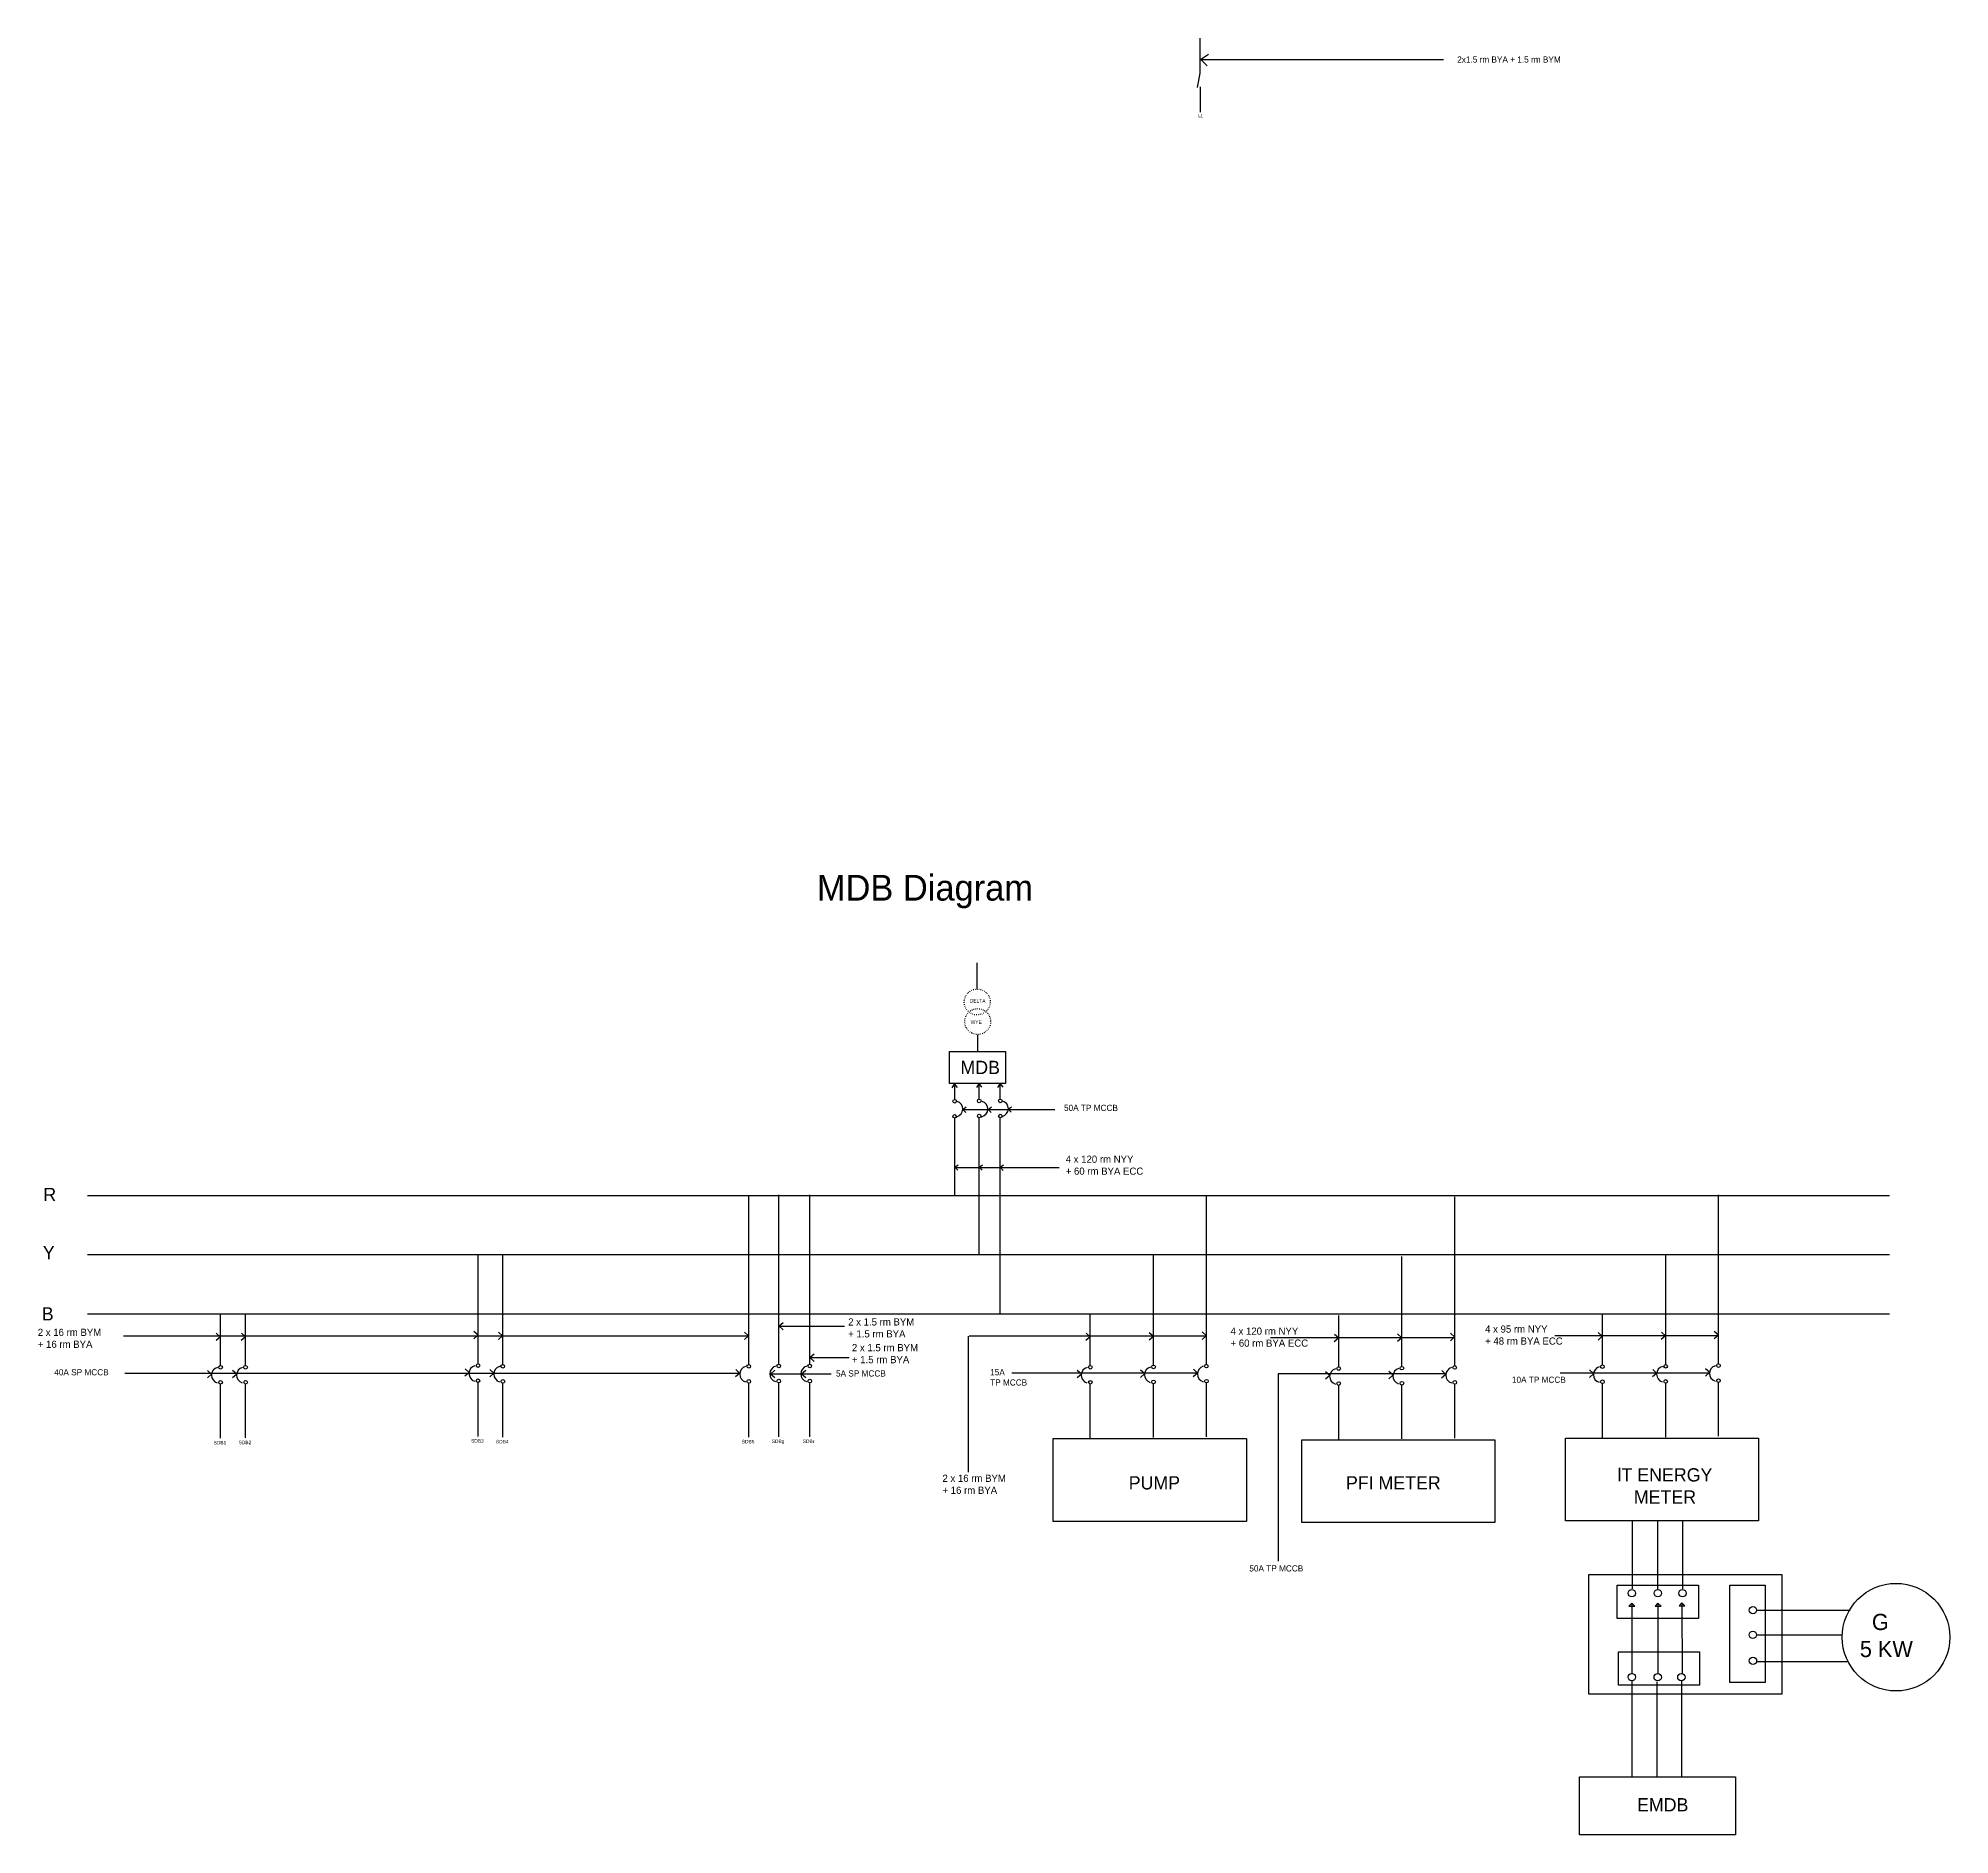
# Model space of a CAD drawing. Header units: inches. Extents: x -1380 to -106, y -233 to 422.
# Drawn here: x -1379.6 to -1027.1, y -232.6 to 98.7 of the extents above; entities that cross this region are included whole.
import ezdxf

# ---------------------------------------------------------------- set-up
doc = ezdxf.new("R2010")
doc.units = ezdxf.units.IN
doc.header["$MEASUREMENT"] = 0
doc.linetypes.add('DOT', pattern=[0.25, 0, -0.25])
for name, color, linetype in [('delta wye', 7, 'DOT'), ('Fiting and Fixtures', 17, 'Continuous'), ('Fitings and Fixture Texts', 19, 'Continuous'), ('MDB', 54, 'Continuous')]:
    doc.layers.add(name, color=color, linetype=linetype)

# ---------------------------------------------------------------- blocks, each defined once
blk = doc.blocks.new('Arrow head')
for p, q in [((-0.05, 0), (1.38, 0.97)), ((-0.03, -0.01), (1.18, -1.17))]:
    blk.add_line(p, q)

msp = doc.modelspace()

# ---------------------------------------------------------------- linework, layer by layer
for p, q in [((-1165.41, 98.68), (-1165.41, 92.25)), ((-1165.41, 92.25), (-1165.9, 89.61)), ((-1165.34, 94.73), (-1120.45, 94.73)), ((-1165.36, 89.72), (-1165.36, 85.06)), ((-1211.08, -94.86), (-1210.62, -94.21)), ((-1210.62, -94.21), (-1210.17, -94.83)), ((-1210.61, -97.02), (-1210.61, -94.2)), ((-1206.56, -94.8), (-1206.1, -94.15)), ((-1206.1, -94.15), (-1205.65, -94.78)), ((-1206.09, -96.97), (-1206.09, -94.14)), ((-1202.67, -94.8), (-1202.21, -94.15)), ((-1202.21, -94.15), (-1201.76, -94.78)), ((-1202.2, -96.97), (-1202.2, -94.14)), ((-1210.61, -114.71), (-1210.61, -100.47)), ((-1206.09, -125.62), (-1206.09, -100.42)), ((-1202.2, -136.57), (-1202.2, -100.42)), ((-1248.6, -145.91), (-1248.6, -114.69)), ((-1243.06, -145.85), (-1243.06, -114.63)), ((-1237.35, -145.85), (-1237.35, -114.63)), ((-1164.2, -145.87), (-1164.2, -114.74)), ((-1118.39, -146.1), (-1118.39, -114.98)), ((-1069.75, -145.77), (-1069.75, -114.64)), ((-1298.52, -145.78), (-1298.52, -125.57)), ((-1293.95, -145.91), (-1293.95, -125.7)), ((-1173.94, -146.01), (-1173.94, -125.77)), ((-1128.14, -146.25), (-1128.14, -126)), ((-1079.49, -145.91), (-1079.49, -125.67)), ((-1346.01, -146.09), (-1346.01, -136.65)), ((-1341.38, -146.07), (-1341.38, -136.62)), ((-1185.6, -146.08), (-1185.6, -136.63)), ((-1139.8, -146.31), (-1139.8, -136.87)), ((-1091.15, -145.98), (-1091.15, -136.54)), ((-1346.04, -140.82), (-1346.81, -141.5)), ((-1346, -140.84), (-1346.79, -140.13)), ((-1341.41, -140.8), (-1342.19, -141.48)), ((-1341.38, -140.81), (-1342.17, -140.1)), ((-1298.55, -140.51), (-1299.32, -141.19)), ((-1298.52, -140.52), (-1299.31, -139.81)), ((-1293.98, -140.64), (-1294.75, -141.32)), ((-1293.95, -140.65), (-1294.73, -139.94)), ((-1248.63, -140.64), (-1249.4, -141.32)), ((-1248.6, -140.65), (-1249.38, -139.94)), ((-1243.05, -138.8), (-1242.26, -139.51)), ((-1243.02, -138.82), (-1242.25, -138.14)), ((-1185.63, -140.81), (-1186.4, -141.49)), ((-1185.6, -140.82), (-1186.39, -140.11)), ((-1173.97, -140.74), (-1174.74, -141.42)), ((-1173.94, -140.76), (-1174.73, -140.05)), ((-1164.23, -140.6), (-1165, -141.28)), ((-1164.19, -140.61), (-1164.98, -139.9)), ((-1139.8, -141.06), (-1140.59, -140.35)), ((-1128.17, -140.98), (-1128.94, -141.66)), ((-1128.14, -140.99), (-1128.93, -140.28)), ((-1118.42, -140.83), (-1119.2, -141.51)), ((-1118.39, -140.85), (-1119.18, -140.14)), ((-1091.18, -140.71), (-1091.96, -141.39)), ((-1091.15, -140.72), (-1091.94, -140.01)), ((-1079.52, -140.64), (-1080.3, -141.32)), ((-1079.49, -140.66), (-1080.28, -139.95)), ((-1069.78, -140.5), (-1070.55, -141.18)), ((-1069.75, -140.51), (-1070.54, -139.8)), ((-1237.31, -144.64), (-1236.53, -143.96)), ((-1139.83, -141.04), (-1140.6, -141.72)), ((-1347.65, -147.71), (-1348.42, -148.39)), ((-1347.62, -147.72), (-1348.41, -147.01)), ((-1343.03, -147.69), (-1343.8, -148.36)), ((-1342.99, -147.7), (-1343.78, -146.99)), ((-1300.16, -147.4), (-1300.94, -148.07)), ((-1300.13, -147.41), (-1300.92, -146.7)), ((-1295.59, -147.53), (-1296.36, -148.21)), ((-1295.56, -147.54), (-1296.35, -146.83)), ((-1250.24, -147.53), (-1251.01, -148.21)), ((-1250.21, -147.54), (-1251, -146.83)), ((-1244.58, -147.6), (-1243.79, -148.31)), ((-1244.55, -147.62), (-1243.78, -146.94)), ((-1238.87, -147.6), (-1238.08, -148.31)), ((-1238.84, -147.62), (-1238.07, -146.94)), ((-1237.34, -144.62), (-1236.55, -145.33)), ((-1187.24, -147.7), (-1188.02, -148.37)), ((-1187.21, -147.71), (-1188, -147)), ((-1175.58, -147.63), (-1176.36, -148.31)), ((-1175.55, -147.64), (-1176.34, -146.93)), ((-1165.84, -147.49), (-1166.61, -148.17)), ((-1165.81, -147.5), (-1166.6, -146.79)), ((-1141.44, -147.93), (-1142.21, -148.61)), ((-1141.41, -147.95), (-1142.2, -147.24)), ((-1129.78, -147.87), (-1130.55, -148.54)), ((-1129.75, -147.88), (-1130.54, -147.17)), ((-1120.04, -147.72), (-1120.81, -148.4)), ((-1120.01, -147.74), (-1120.79, -147.03)), ((-1092.8, -147.6), (-1093.57, -148.28)), ((-1092.77, -147.61), (-1093.55, -146.9)), ((-1081.14, -147.53), (-1081.91, -148.21)), ((-1081.11, -147.55), (-1081.89, -146.84)), ((-1071.39, -147.39), (-1072.17, -148.07)), ((-1071.36, -147.4), (-1072.15, -146.69)), ((-1346.01, -159.47), (-1346.01, -149.54)), ((-1341.38, -159.45), (-1341.38, -149.52)), ((-1298.52, -159.16), (-1298.52, -149.23)), ((-1293.95, -159.29), (-1293.95, -149.36)), ((-1248.6, -159.29), (-1248.6, -149.36)), ((-1243.06, -159.23), (-1243.06, -149.3)), ((-1237.35, -159.23), (-1237.35, -149.3)), ((-1185.6, -159.46), (-1185.6, -149.53)), ((-1173.94, -159.39), (-1173.94, -149.46)), ((-1164.2, -159.25), (-1164.2, -149.32)), ((-1139.8, -159.69), (-1139.8, -149.76)), ((-1128.14, -159.63), (-1128.14, -149.7)), ((-1118.39, -159.48), (-1118.39, -149.55)), ((-1091.15, -159.36), (-1091.15, -149.43)), ((-1079.49, -159.29), (-1079.49, -149.36)), ((-1069.75, -159.15), (-1069.75, -149.22))]:
    msp.add_line(p, q)
for centre in [(-1210.61, -97.36), (-1206.09, -97.3), (-1202.2, -97.3), (-1210.61, -100.14), (-1206.09, -100.08), (-1202.2, -100.08), (-1346.01, -146.42), (-1341.39, -146.4), (-1298.52, -146.11), (-1293.95, -146.24), (-1248.6, -146.24), (-1243.06, -146.18), (-1237.35, -146.18), (-1185.6, -146.41), (-1173.94, -146.34), (-1164.2, -146.2), (-1139.8, -146.65), (-1128.14, -146.58), (-1118.4, -146.44), (-1091.16, -146.31), (-1079.5, -146.25), (-1069.75, -146.1), (-1346, -149.2), (-1341.38, -149.18), (-1298.52, -148.89), (-1293.94, -149.02), (-1248.59, -149.02), (-1243.06, -148.96), (-1237.34, -148.96), (-1185.6, -149.19), (-1173.94, -149.12), (-1164.19, -148.98), (-1139.8, -149.43), (-1128.14, -149.36), (-1118.39, -149.22), (-1091.15, -149.09), (-1079.49, -149.02), (-1069.75, -148.88)]:
    msp.add_circle(centre, 0.336)
for centre, start, end in [((-1210.61, -98.79), 285.4546, 72.9524), ((-1205.98, -98.79), 285.4546, 72.9524), ((-1202.2, -98.73), 285.4546, 72.9524), ((-1346.19, -147.88), 105.4546, 252.9524), ((-1341.57, -147.86), 105.4546, 252.9524), ((-1298.71, -147.57), 105.4546, 252.9524), ((-1294.13, -147.7), 105.4546, 252.9524), ((-1248.78, -147.7), 105.4546, 252.9524), ((-1243.25, -147.64), 105.4546, 252.9524), ((-1237.53, -147.64), 105.4546, 252.9524), ((-1185.79, -147.87), 105.4546, 252.9524), ((-1174.13, -147.8), 105.4546, 252.9524), ((-1164.38, -147.66), 105.4546, 252.9524), ((-1139.98, -148.1), 105.4546, 252.9524), ((-1128.32, -148.04), 105.4546, 252.9524), ((-1118.58, -147.89), 105.4546, 252.9524), ((-1091.34, -147.77), 105.4546, 252.9524), ((-1079.68, -147.7), 105.4546, 252.9524), ((-1069.94, -147.56), 105.4546, 252.9524)]:
    msp.add_arc(centre, 1.48, start, end)
at = {"layer": 'delta wye'}
for centre in [(-1206.46, -79.05), (-1206.37, -82.66)]:
    msp.add_circle(centre, 2.39, dxfattribs=at)
at = {"layer": 'Fiting and Fixtures'}
for p, q in [((-1206.46, -76.67), (-1206.46, -71.84)), ((-1206.42, -85.12), (-1206.42, -88.13)), ((-1209.11, -98.85), (-1208.5, -98.41)), ((-1204.46, -98.85), (-1203.85, -98.41)), ((-1200.75, -98.8), (-1200.14, -98.36)), ((-1209.12, -98.85), (-1192.17, -98.85)), ((-1209.11, -98.87), (-1208.56, -99.42)), ((-1204.46, -98.86), (-1203.91, -99.42)), ((-1200.75, -98.82), (-1200.2, -99.37)), ((-1210.57, -109.49), (-1209.96, -109.06)), ((-1206.1, -109.49), (-1205.48, -109.06)), ((-1202.22, -109.52), (-1201.61, -109.09)), ((-1210.57, -109.51), (-1210.02, -110.07)), ((-1210.55, -109.55), (-1191.36, -109.55)), ((-1206.1, -109.51), (-1205.54, -110.07)), ((-1202.22, -109.54), (-1201.66, -110.1)), ((-1370.56, -114.71), (-1038.24, -114.71)), ((-1370.56, -125.64), (-1038.24, -125.64)), ((-1370.56, -136.57), (-1038.24, -136.57)), ((-1248.51, -140.66), (-1363.91, -140.66)), ((-1243.03, -138.82), (-1230.91, -138.82)), ((-1208.1, -140.69), (-1208.1, -165.77)), ((-1164.22, -140.68), (-1207.97, -140.68)), ((-1118.44, -140.96), (-1152.36, -140.96)), ((-1069.79, -140.6), (-1099.96, -140.6)), ((-1250.21, -147.56), (-1363.66, -147.56)), ((-1244.64, -147.62), (-1233.38, -147.62)), ((-1237.35, -144.62), (-1230.07, -144.62)), ((-1165.83, -147.5), (-1200.1, -147.5)), ((-1150.96, -147.65), (-1150.96, -182.19)), ((-1119.9, -147.64), (-1150.93, -147.64)), ((-1071.46, -147.5), (-1098.98, -147.5)), ((-1085.6, -187.29), (-1085.6, -174.78)), ((-1080.93, -187.38), (-1080.93, -174.78)), ((-1076.35, -187.29), (-1076.35, -174.78)), ((-1085.73, -204.33), (-1085.73, -221.94)), ((-1081.11, -204.43), (-1081.11, -222.04)), ((-1076.6, -204.12), (-1076.6, -222.04))]:
    msp.add_line(p, q, dxfattribs=at)
for points in [[(-1211.6, -88.17), (-1201.22, -88.17), (-1201.22, -94.08), (-1211.6, -94.08)], [(-1192.43, -159.56), (-1156.81, -159.56), (-1156.81, -174.84), (-1192.43, -174.84)], [(-1146.62, -159.8), (-1111.01, -159.8), (-1111.01, -175.07), (-1146.62, -175.07)], [(-1097.98, -159.46), (-1062.36, -159.46), (-1062.36, -174.74), (-1097.98, -174.74)], [(-1095.38, -221.94), (-1066.63, -221.94), (-1066.63, -232.63), (-1095.38, -232.63)]]:
    msp.add_lwpolyline(points, close=True, dxfattribs=at)
at = {"layer": 'MDB', "color": 5}
for p, q in [((-1086.26, -190.47), (-1085.74, -189.94)), ((-1085.74, -189.94), (-1085.74, -202.9)), ((-1085.74, -189.94), (-1085.18, -190.47)), ((-1081.43, -190.47), (-1080.91, -189.94)), ((-1080.93, -189.95), (-1080.92, -202.84)), ((-1080.91, -189.94), (-1080.35, -190.47)), ((-1077.03, -190.39), (-1076.51, -189.86)), ((-1076.51, -189.86), (-1075.95, -190.39)), ((-1076.5, -189.88), (-1076.46, -202.96)), ((-1086.26, -190.47), (-1085.18, -190.47)), ((-1081.43, -190.47), (-1080.35, -190.47)), ((-1077.03, -190.39), (-1075.95, -190.39)), ((-1062.71, -191.23), (-1045.45, -191.23)), ((-1062.78, -195.75), (-1046.88, -195.75)), ((-1062.71, -200.65), (-1045.9, -200.65))]:
    msp.add_line(p, q, dxfattribs=at)
for points in [[(-1093.67, -184.66), (-1058.07, -184.66), (-1058.07, -206.71), (-1093.67, -206.71)], [(-1088.43, -186.62), (-1073.46, -186.62), (-1073.46, -192.75), (-1088.43, -192.74)], [(-1067.68, -186.62), (-1061.12, -186.62), (-1061.12, -204.53), (-1067.68, -204.53)], [(-1073.24, -205.03), (-1088.21, -205.02), (-1088.2, -198.89), (-1073.23, -198.92)]]:
    msp.add_lwpolyline(points, close=True, dxfattribs=at)
for centre, radius in [((-1037.02, -196.19), 9.92), ((-1085.74, -188.09), 0.678), ((-1080.95, -188.07), 0.678), ((-1076.39, -188.09), 0.678), ((-1063.4, -191.21), 0.678), ((-1063.41, -195.77), 0.678), ((-1063.39, -200.56), 0.678), ((-1085.75, -203.55), 0.678), ((-1080.96, -203.58), 0.678), ((-1076.6, -203.56), 0.678)]:
    msp.add_circle(centre, radius, dxfattribs=at)

# ---------------------------------------------------------------- block references
msp.add_blockref('Arrow head', (-1165.21, 94.77))

# ---------------------------------------------------------------- texts
for s, insert, char_height, width, attachment_point in [('2x1.5 rm BYA + 1.5 rm BYM', (-1117.94, 95.32), 1.134, 84.4338, 1), ('MDB Diagram', (-1236.03, -55.61), 4.7466, 353.4069, 1), ('DELTA', (-1207.81, -78.51), 0.644, 11.0755, 1), ('WYE', (-1207.65, -82.44), 0.644, 11.0755, 1), ('MDB', (-1209.55, -89.89), 2.45, 150.4824, 1), ('50A TP MCCB', (-1190.45, -98.01), 1.134, 84.4338, 1), ('{\\H1.167x;4 x 120 rm NYY \\P+ 60 rm BYA ECC}', (-1190.14, -107.38), 1.134, 84.4338, 1), ('R', (-1378.68, -113.33), 2.45, 150.4824, 1), ('Y', (-1378.78, -124.04), 2.45, 150.4824, 1), ('B', (-1378.98, -135.34), 2.45, 150.4824, 1), ('{\\H1.167x;2 x 1.5 rm BYM \\P+ 1.5 rm BYA}', (-1230.26, -137.39), 1.134, 84.4338, 1), ('{\\H1.167x;2 x 16 rm BYM \\P+ 16 rm BYA}', (-1379.71, -139.31), 1.134, 84.4338, 1), ('{\\H1.167x;4 x 120 rm NYY \\P+ 60 rm BYA ECC}', (-1159.74, -139.09), 1.134, 84.4338, 1), ('{\\H1.167x;4 x 95 rm NYY \\P+ 48 rm BYA ECC}', (-1112.79, -138.71), 1.134, 84.4338, 1), ('{\\H1.167x;2 x 1.5 rm BYM \\P+ 1.5 rm BYA}', (-1229.56, -142.14), 1.134, 84.4338, 1), ('40A SP MCCB', (-1376.67, -146.77), 1.134, 84.4338, 1), ('5A SP MCCB', (-1232.5, -146.99), 1.134, 84.4338, 1), ('15A\\PTP MCCB', (-1204.07, -146.76), 1.134, 84.4338, 1), ('10A TP MCCB', (-1107.85, -148.15), 1.134, 84.4338, 1), ('SDB1', (-1347.28, -159.99), 0.644, 11.0755, 1), ('SDB2', (-1342.66, -159.96), 0.644, 11.0755, 1), ('SDB3', (-1299.8, -159.67), 0.644, 11.0755, 1), ('SDB4', (-1295.22, -159.8), 0.644, 11.0755, 1), ('SDB5', (-1249.87, -159.8), 0.644, 11.0755, 1), ('SDBg', (-1244.34, -159.74), 0.644, 11.0755, 1), ('SDBr', (-1238.62, -159.74), 0.644, 11.0755, 1), ('lT ENERGY\\PMETER', (-1079.62, -165.03), 2.45, 150.4824, 2), ('{\\H1.167x;2 x 16 rm BYM \\P+ 16 rm BYA}', (-1212.87, -166.23), 1.134, 84.4338, 1), ('PUMP', (-1178.52, -166.5), 2.45, 150.4824, 1), ('PFI METER', (-1138.45, -166.5), 2.45, 150.4824, 1), ('50A TP MCCB', (-1156.27, -182.94), 1.134, 84.4338, 1), ('EMDB', (-1084.77, -225.87), 2.45, 150.4824, 1)]:
    msp.add_mtext(s, dxfattribs=dict(insert=insert, char_height=char_height, width=width, attachment_point=attachment_point))
at = {"layer": 'Fitings and Fixture Texts', "insert": (-1165.69, 84.69), "char_height": 0.572, "width": 1.2419, "attachment_point": 1}
msp.add_mtext('L1', dxfattribs=at)
at = {"layer": 'MDB', "color": 5, "insert": (-1043.68, -191.89), "char_height": 2.99, "attachment_point": 1}
msp.add_mtext('  G\\P5 KW', dxfattribs=at)

doc.saveas('drawing.dxf')
